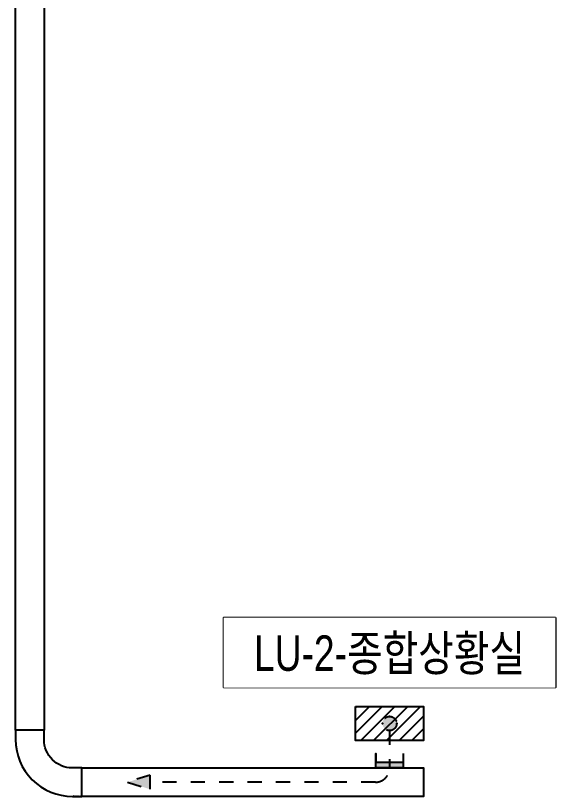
# Model space of a CAD drawing. Header units: millimetres. Extents: x -149088 to 500787, y -530175 to 1035835.
# Drawn here: x 301650 to 307352, y -162550 to -154300 of the extents above; entities that cross this region are included whole.
import ezdxf
from ezdxf.enums import TextEntityAlignment as Align

# ---------------------------------------------------------------- set-up
doc = ezdxf.new("R2010")
doc.units = ezdxf.units.MM
doc.header["$LTSCALE"] = 150
doc.linetypes.add('D1', pattern=[3, 1, -1, 1])
for name, color, linetype in [('------01 Distribution Panel', 3, 'Continuous'), ('------01 Distribution Panel_UPS_Emgency', 232, 'Continuous'), ('-----00 LV_CABLE', 2, 'Continuous'), ('-----26 Electrical Cable Tray_건물(UPS)', 100, 'Continuous')]:
    doc.layers.add(name, color=color, linetype=linetype)
doc.styles.add('ELEC', font='')
doc.styles.get('ELEC').set_extended_font_data('Dotum')

# ---------------------------------------------------------------- blocks, each defined once
blk = doc.blocks.new('A02')
h = blk.add_hatch()
h.set_pattern_fill('ANSI31', color=256, scale=25, style=0)
h.set_pattern_definition([(45, (-2000, -19200), (-56.1266, 56.1266), [])])
h.paths.add_polyline_path([(-300, 300), (-300, 0), (300, 0), (300, 300)])
blk.add_lwpolyline([(300, 0), (-300, 0), (-300, 300), (300, 300)], close=True)
blk = doc.blocks.new('*U27')
at = {"color": 0}
blk.add_lwpolyline([(0, 0), (-100, 0, -0.414214), (-400, 300), (-400, 400), (-700, 400), (-700, 300, 0.414214), (-100, -300), (0, -300)], format="xyb", close=True, dxfattribs=at)
at = {"color": 0, "style": 'ELEC'}
blk.add_text('W:300(ELBOW 90)', height=10, dxfattribs=at).set_placement((-5, -290), align=Align.MIDDLE_RIGHT)
blk = doc.blocks.new('O08')
blk.add_hatch(color=256).paths.add_polyline_path([(120, 51), (-120, 51), (-120, 0), (120, 0)])
blk.add_lwpolyline([(120, 127.5), (120, 0), (-120, 0), (-120, 127.5), (-120, 51), (120, 51)])
blk = doc.blocks.new('11')
at = {"linetype": 'D1'}
h = blk.add_hatch(color=256, dxfattribs=at)
edge = h.paths.add_edge_path()
edge.add_arc((0, 0), 75, 0, 360)
blk.add_circle((0, 0), 75, dxfattribs=at)
for p in [(-75, 0), (0, 75), (75, 0), (0, -75)]:
    blk.add_point(p, dxfattribs=at)
blk = doc.blocks.new('22')
at = {"linetype": 'D1'}
h = blk.add_hatch(color=0, dxfattribs=at)
h.dxf.hatch_style = 1
h.paths.add_polyline_path([(0, 0), (-240.6, 75), (-240.6, -75)])
at = {"color": 0, "linetype": 'D1'}
blk.add_lwpolyline([(-240.6, -75), (0, 0), (-240.6, 75)], close=True, dxfattribs=at)

msp = doc.modelspace()

# ---------------------------------------------------------------- linework, layer by layer
at = {"layer": '------01 Distribution Panel', "color": 1, "elevation": 0}
msp.add_lwpolyline([(307352, -160660), (307352, -161400), (303848.9, -161400), (303848.9, -160660)], close=True, dxfattribs=at)
at = {"layer": '-----00 LV_CABLE', "linetype": 'D1', "elevation": 0}
msp.add_lwpolyline([(305600.5, -161855), (305600.5, -162250, -0.414214), (305450.5, -162400), (303073, -162400)], format="xyb", dxfattribs=at)
at = {"layer": '-----26 Electrical Cable Tray_건물(UPS)', "elevation": 0}
for points in [[(301650, -146750), (301950, -146750), (301950, -161850), (301650, -161850)], [(302350, -162550), (302350, -162250), (305960.5, -162250), (305960.5, -162550)]]:
    msp.add_lwpolyline(points, close=True, dxfattribs=at)

# ---------------------------------------------------------------- block references
at = {"layer": '------01 Distribution Panel_UPS_Emgency', "xscale": 1.2, "yscale": 1.2, "zscale": 1.2, "rotation": 180}
msp.add_blockref('A02', (305600.5, -161600), dxfattribs=at)
at = {"layer": '-----00 LV_CABLE', "linetype": 'D1'}
msp.add_blockref('11', (305600.5, -161780), dxfattribs=at)
at = {"layer": '-----00 LV_CABLE', "linetype": 'D1', "xscale": 1.2, "yscale": 1.2, "zscale": 1.2}
msp.add_blockref('O08', (305600.5, -162250), dxfattribs=at)
at = {"layer": '-----00 LV_CABLE', "linetype": 'D1', "rotation": 180}
msp.add_blockref('22', (302832.4, -162400), dxfattribs=at)
at = {"layer": '-----26 Electrical Cable Tray_건물(UPS)'}
msp.add_blockref('*U27', (302350, -162250), dxfattribs=at)

# ---------------------------------------------------------------- next in the draw order: wipeouts: each hides what was drawn before it
at = {"color": 1}
msp.add_wipeout([(303848.9, -160660), (307352, -160660), (307352, -161400), (303848.9, -161400)], dxfattribs=at).dxf.layer = '------01 Distribution Panel'

# ---------------------------------------------------------------- next in the draw order: linework, layer by layer
at = {"layer": '------01 Distribution Panel', "color": 1, "elevation": 0}
msp.add_lwpolyline([(307352, -160660), (307352, -161400), (303848.9, -161400), (303848.9, -160660)], close=True, dxfattribs=at)

# ---------------------------------------------------------------- next in the draw order: wipeouts: each hides what was drawn before it
at = {"color": 1}
msp.add_wipeout([(303848.9, -160660), (307352, -160660), (307352, -161400), (303848.9, -161400)], dxfattribs=at).dxf.layer = '------01 Distribution Panel_UPS_Emgency'

# ---------------------------------------------------------------- next in the draw order: texts
at = {"layer": '------01 Distribution Panel_UPS_Emgency', "style": 'ELEC', "width": 0.8}
msp.add_text('LU-2-종합상황실', height=375, dxfattribs=at).set_placement((305600.5, -161030), align=Align.MIDDLE)

doc.saveas('drawing.dxf')
